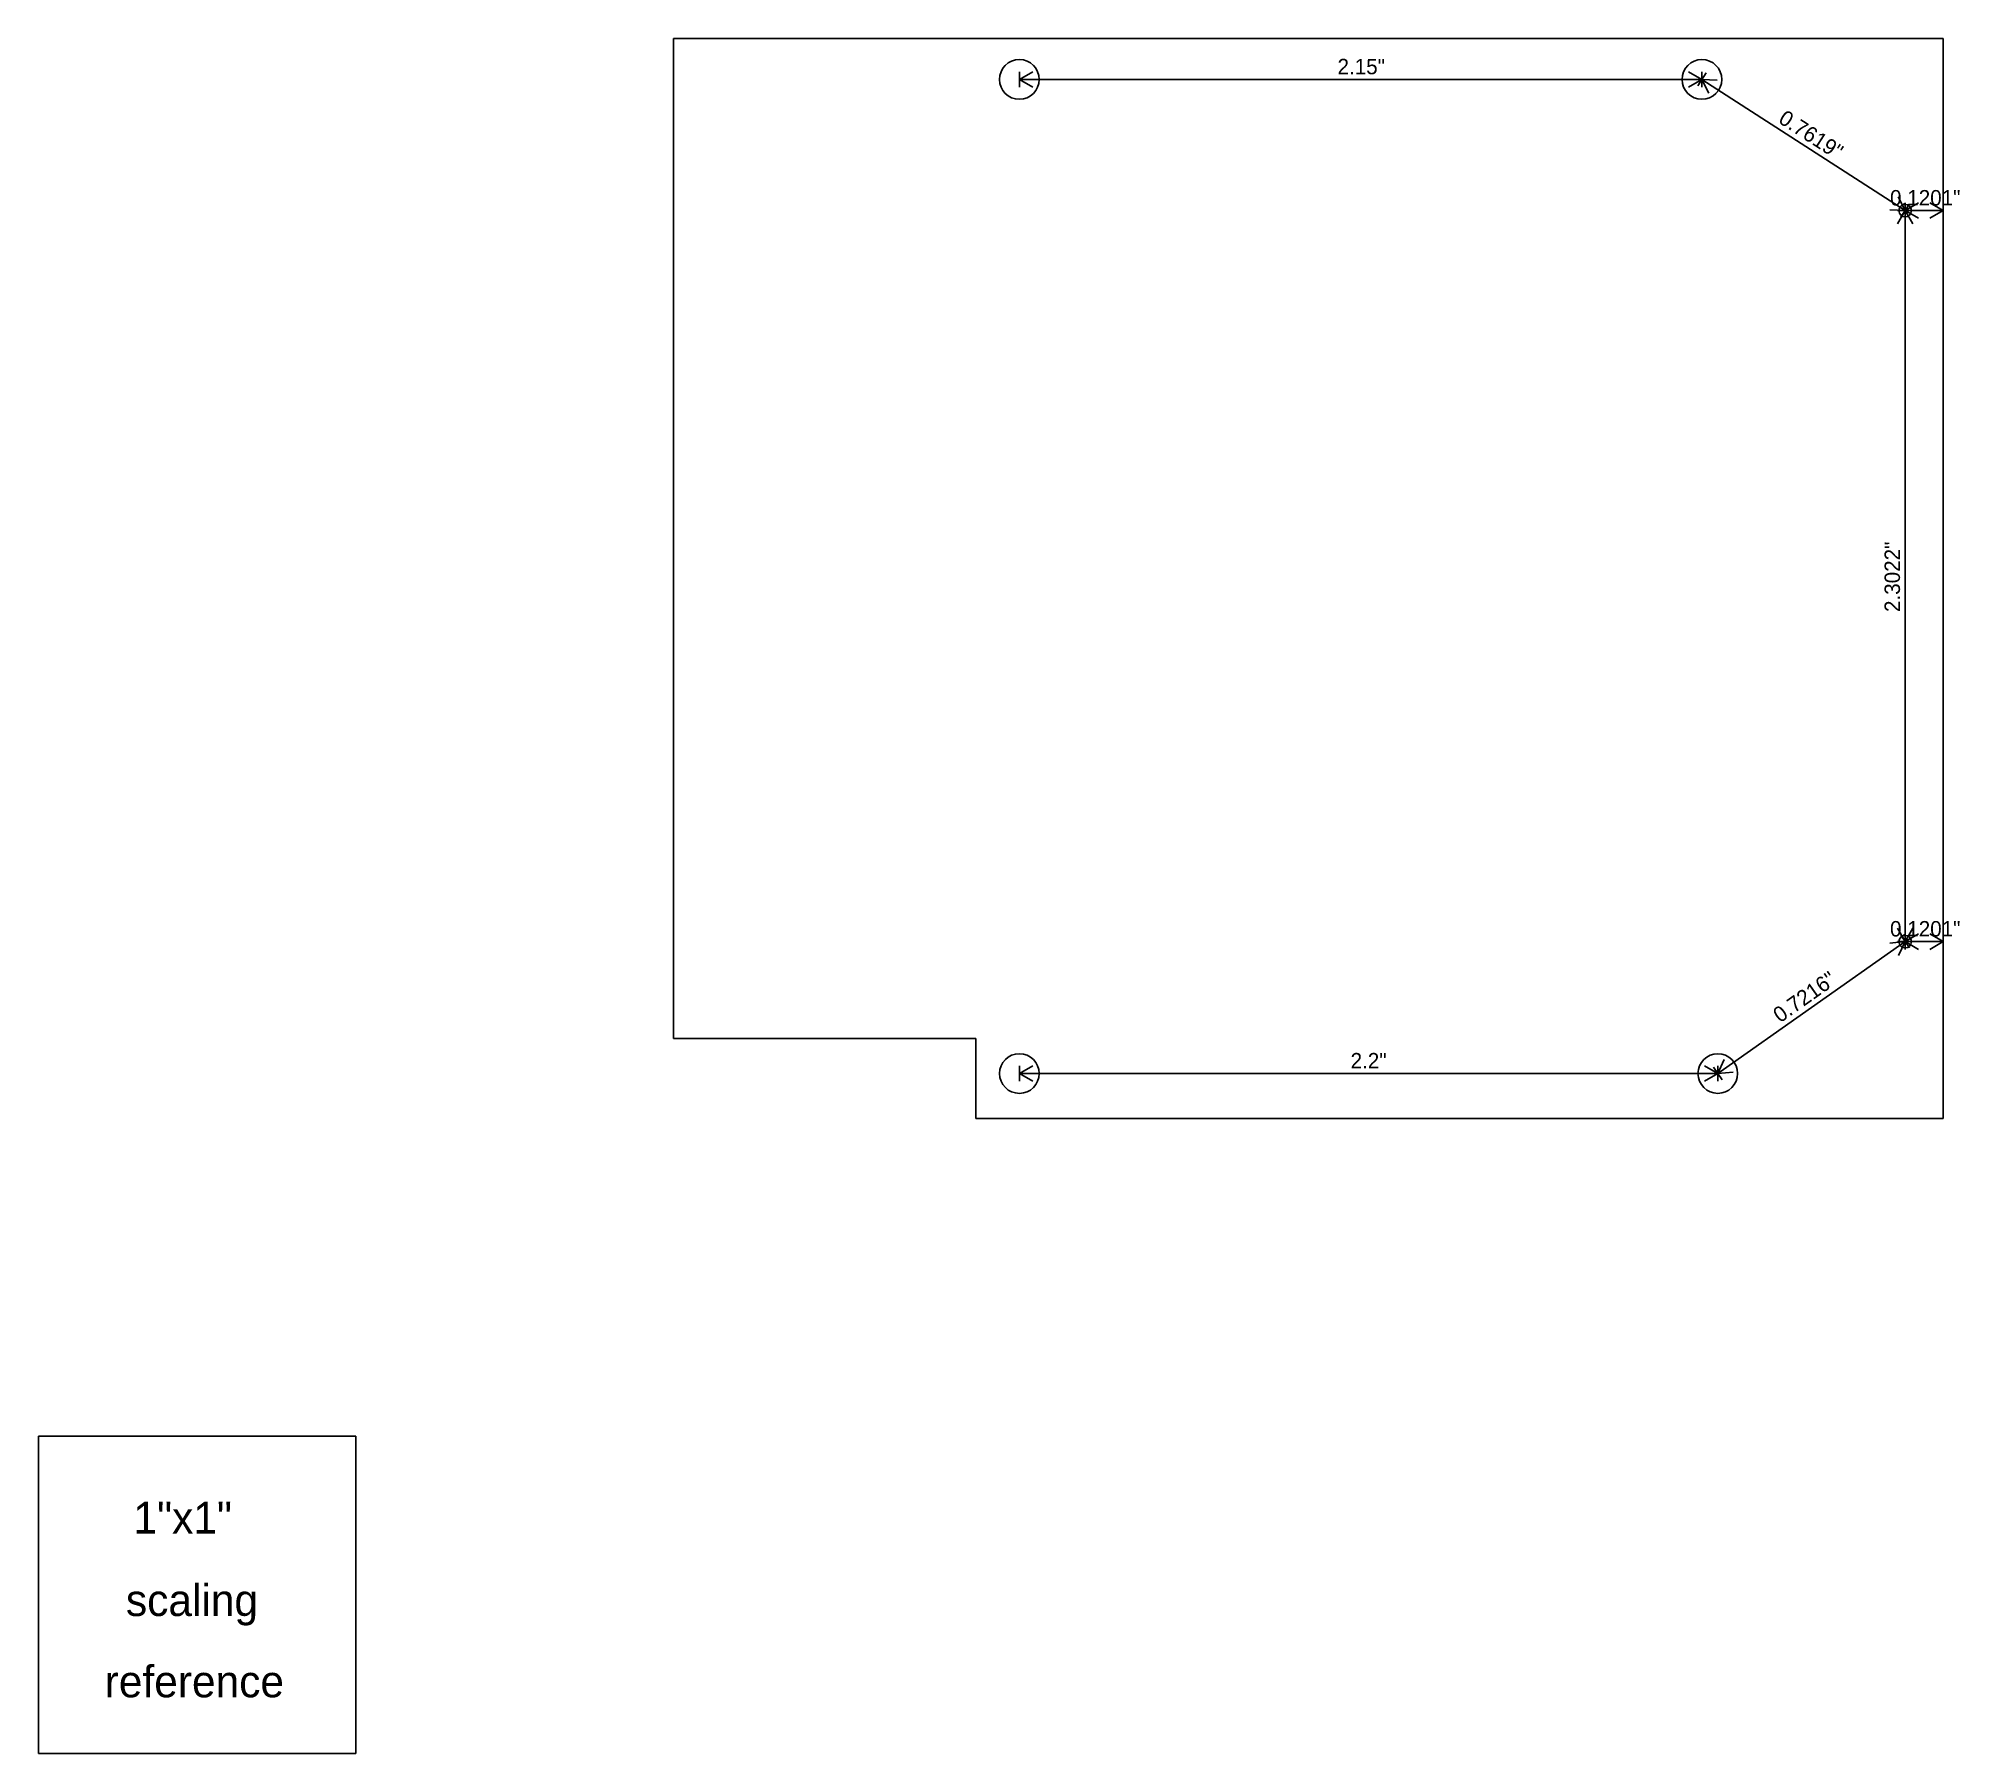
# Model space of a CAD drawing. Header units: inches. Extents: x 0 to 6.05, y 0 to 5.4.
import ezdxf

# ---------------------------------------------------------------- set-up
doc = ezdxf.new("R2010")
doc.units = ezdxf.units.IN
doc.header["$MEASUREMENT"] = 0
doc.layers.get('0').update_dxf_attribs({"linetype": 'CONTINUOUS'})

msp = doc.modelspace()

# ---------------------------------------------------------------- linework, layer by layer
for p, q in [((6, 5.4016), (2, 5.4016)), ((2, 5.4016), (2, 2.252)), ((6, 2), (6, 5.4016)), ((3.0898, 5.2725), (3.1319, 5.2968)), ((3.0898, 5.2482), (3.0898, 5.2968)), ((3.0898, 5.2725), (5.2398, 5.2725)), ((3.0898, 5.2725), (3.1319, 5.2482)), ((5.2398, 5.2725), (5.1977, 5.2968)), ((5.2398, 5.2725), (5.1977, 5.2482)), ((5.2266, 5.2521), (5.253, 5.2929)), ((5.2398, 5.2482), (5.2398, 5.2968)), ((5.2398, 5.2725), (5.8799, 4.8593)), ((5.2398, 5.2725), (5.2883, 5.2701)), ((5.2398, 5.2725), (5.262, 5.2293)), ((5.8799, 4.8593), (5.8577, 4.9025)), ((5.8799, 4.8593), (5.8314, 4.8617)), ((5.8799, 4.8593), (5.8556, 4.8172)), ((5.8556, 4.8593), (5.9042, 4.8593)), ((5.8667, 4.8389), (5.8931, 4.8797)), ((5.8799, 4.8593), (5.922, 4.8836)), ((5.8799, 4.835), (5.8799, 4.8836)), ((5.8799, 4.8593), (5.8799, 2.5571)), ((5.8799, 4.8593), (5.9042, 4.8172)), ((5.8799, 4.8593), (6, 4.8593)), ((5.8799, 4.8593), (5.922, 4.835)), ((6, 4.8593), (5.9579, 4.8836)), ((6, 4.8593), (5.9579, 4.835)), ((6, 4.835), (6, 4.8836)), ((5.8799, 2.5571), (5.2899, 2.1416)), ((5.8799, 2.5571), (5.8315, 2.5527)), ((5.8799, 2.5571), (5.8556, 2.5992)), ((5.8556, 2.5571), (5.9042, 2.5571)), ((5.8799, 2.5571), (5.8595, 2.513)), ((5.8659, 2.577), (5.8939, 2.5372)), ((5.8799, 2.5571), (5.9042, 2.5992)), ((5.8799, 2.5571), (5.922, 2.5814)), ((5.8799, 2.5328), (5.8799, 2.5814)), ((5.8799, 2.5571), (6, 2.5571)), ((5.8799, 2.5571), (5.922, 2.5328)), ((6, 2.5571), (5.9579, 2.5814)), ((6, 2.5571), (5.9579, 2.5328)), ((6, 2.5328), (6, 2.5814)), ((2, 2.252), (2.9528, 2.252)), ((2.9528, 2.252), (2.9528, 2)), ((5.2899, 2.1416), (5.3103, 2.1857)), ((3.0899, 2.1416), (3.132, 2.1659)), ((3.0899, 2.1173), (3.0899, 2.1659)), ((3.0899, 2.1416), (5.2899, 2.1416)), ((3.0899, 2.1416), (3.132, 2.1173)), ((5.2899, 2.1416), (5.2478, 2.1659)), ((5.2899, 2.1416), (5.2478, 2.1173)), ((5.2759, 2.1615), (5.3039, 2.1217)), ((5.2899, 2.1173), (5.2899, 2.1659)), ((5.2899, 2.1416), (5.3383, 2.146)), ((2.9528, 2), (6, 2)), ((0, 1), (0, 0)), ((0, 1), (1, 1)), ((1, 0), (1, 1)), ((0, 0), (1, 0))]:
    msp.add_line(p, q)
for centre, radius in [((3.0898, 5.2725), 0.0625), ((5.2398, 5.2725), 0.0625), ((5.8799, 4.8593), 0.0197), ((5.8799, 2.5571), 0.0197), ((3.0899, 2.1416), 0.0625), ((5.2899, 2.1416), 0.0625)]:
    msp.add_circle(centre, radius)

# ---------------------------------------------------------------- texts
for s, height, p in [('2.15"', 0.04859, (4.092, 5.2887)), ('0.1201"', 0.04859, (5.8324, 4.8755)), ('0.1201"', 0.04859, (5.8324, 2.5733)), ('2.2"', 0.04859, (4.1332, 2.1578)), ('1"x1"', 0.1, (0.2992, 0.6929)), ('scaling', 0.1, (0.2756, 0.4331)), ('reference', 0.1, (0.2087, 0.1772))]:
    msp.add_text(s, height=height).set_placement(p)
for s, rotation, p in [('0.7619"', 327.15678, (5.4775, 5.1384)), ('2.3022"', 450, (5.8637, 3.5952)), ('0.7216"', 395.15463, (5.4861, 2.2996))]:
    msp.add_text(s, height=0.04859, rotation=rotation).set_placement(p)

doc.saveas('drawing.dxf')
